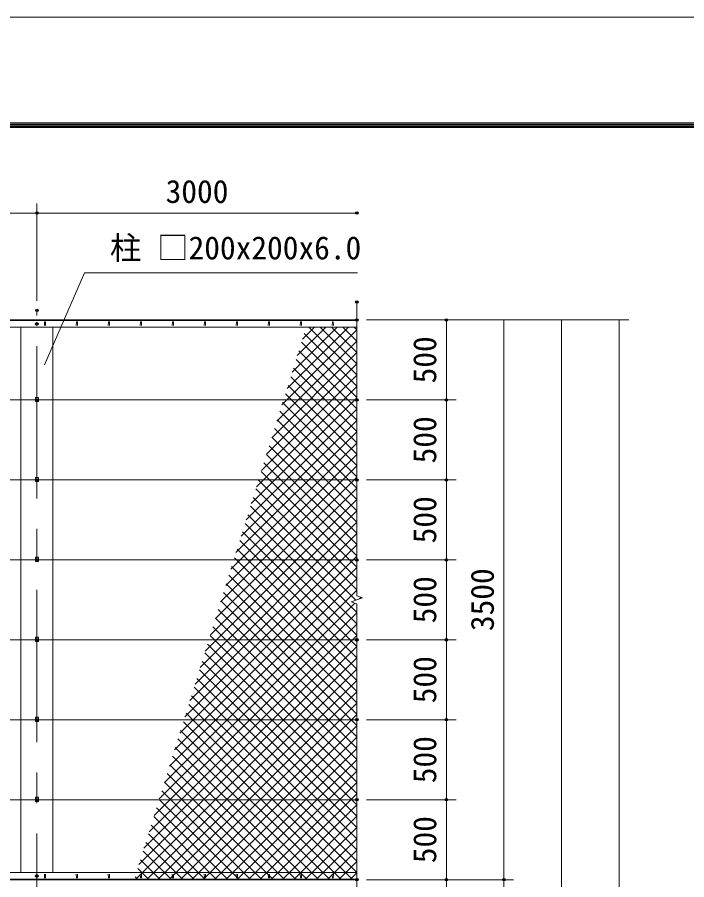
# Model space of a CAD drawing. Units: millimetres at full size; some dimension numbers follow another scale. Extents: x -12600 to 12600, y -8910 to 8910.
# Drawn here: x -6520 to -2335, y 3517 to 8910 of the extents above; entities that cross this region are included whole.
import ezdxf
from ezdxf.enums import TextEntityAlignment as Align

# ---------------------------------------------------------------- set-up
doc = ezdxf.new("R2010")
doc.units = ezdxf.units.MM
doc.header["$LTSCALE"] = 30
doc.header["$PDMODE"] = 32
doc.header["$PDSIZE"] = 15
doc.linetypes.add('USER1', pattern=[50.8, 31.75, -6.35, 6.35, -6.35])
for name, color, linetype, lineweight in [('0-0_D-STR-TXT', 7, 'Continuous', 13), ('0-1_D-STR-DIM', 7, 'Continuous', 13), ('0-2_D-BMK', 2, 'USER1', 13), ('0-3_D-STR3', 3, 'Continuous', 13), ('0-4_D-STR1', 1, 'Continuous', 18), ('0-7_D-STR2', 7, 'Continuous', 13), ('0-C_D-TTL', 7, 'Continuous', 18)]:
    doc.layers.add(name, color=color, linetype=linetype, lineweight=lineweight)
doc.layers.add('0-6_Defpoints', color=253, linetype='Continuous')
doc.styles.add('ＭＳ ゴシック', font='')
doc.styles.get('ＭＳ ゴシック').set_extended_font_data('MS Gothic')

msp = doc.modelspace()

# ---------------------------------------------------------------- linework, layer by layer
at = {"layer": '0-0_D-STR-TXT'}
msp.add_lwpolyline([(-4393.15, 7312.02), (-6099.98, 7312.02), (-6349.99, 6737.44)], dxfattribs=at)
at = {"layer": '0-1_D-STR-DIM'}
for p, q in [((-6397.14, 7137.35), (-6397.14, 7745.29)), ((-6397.14, 7137.35), (-6397.14, 7745.29)), ((-9397.14, 7685.29), (-6397.14, 7685.29)), ((-6397.14, 7685.29), (-4397.14, 7685.29)), ((-4397.14, 5293), (-4397.14, 7129.75)), ((-4337.14, 7017.35), (-3417.14, 7017.35)), ((-4337.14, 7017.35), (-3057.14, 7017.35)), ((-4337.14, 7017.35), (-2697.14, 7017.35)), ((-4337.14, 7017.35), (-3777.14, 7017.35)), ((-3837.14, 6517.35), (-3837.14, 7017.35)), ((-3477.14, 7017.35), (-3477.14, 3517.35)), ((-3117.14, 7017.35), (-3117.14, -2012.65)), ((-2757.14, 7017.35), (-2757.14, -2982.65)), ((-4337.14, 6517.35), (-3777.14, 6517.35)), ((-4337.14, 6517.35), (-3777.14, 6517.35)), ((-3837.14, 6017.35), (-3837.14, 6517.35)), ((-4337.14, 6017.35), (-3777.14, 6017.35)), ((-4337.14, 6017.35), (-3777.14, 6017.35)), ((-3837.14, 5517.35), (-3837.14, 6017.35)), ((-4337.14, 5517.35), (-3777.14, 5517.35)), ((-4337.14, 5517.35), (-3777.14, 5517.35)), ((-3837.14, 5017.35), (-3837.14, 5517.35)), ((-4361.91, 5280.17), (-4397.14, 5293)), ((-4432.38, 5254.52), (-4361.91, 5280.17)), ((-4397.14, 5241.69), (-4432.38, 5254.52)), ((-4397.14, 1793), (-4397.14, 5241.69)), ((-4337.14, 5017.35), (-3777.14, 5017.35)), ((-4337.14, 5017.35), (-3777.14, 5017.35)), ((-3837.14, 4517.35), (-3837.14, 5017.35)), ((-4337.14, 4517.35), (-3777.14, 4517.35)), ((-4337.14, 4517.35), (-3777.14, 4517.35)), ((-3837.14, 4017.35), (-3837.14, 4517.35)), ((-4337.14, 4017.35), (-3777.14, 4017.35)), ((-4337.14, 4017.35), (-3777.14, 4017.35)), ((-3837.14, 3517.35), (-3837.14, 4017.35)), ((-4337.14, 3517.35), (-3777.14, 3517.35)), ((-4337.14, 3517.35), (-3417.14, 3517.35)), ((-4337.14, 3517.35), (-3777.14, 3517.35)), ((-4337.14, 3517.35), (-3417.14, 3517.35)), ((-3837.14, 3017.35), (-3837.14, 3517.35)), ((-3477.14, 3517.35), (-3477.14, 17.35))]:
    msp.add_line(p, q, dxfattribs=at)
at = {"layer": '0-2_D-BMK'}
for p, q in [((-6397.14, -3242.65), (-6397.14, 7077.35)), ((-6384.39, 6992.35), (-6409.89, 6992.35)), ((-6407.14, 6517.35), (-6387.14, 6517.35)), ((-6407.14, 6017.35), (-6387.14, 6017.35)), ((-6407.14, 5517.35), (-6387.14, 5517.35)), ((-6407.14, 5017.35), (-6387.14, 5017.35)), ((-6407.14, 4517.35), (-6387.14, 4517.35)), ((-6407.14, 4017.35), (-6387.14, 4017.35)), ((-6384.39, 3540.35), (-6409.89, 3540.35))]:
    msp.add_line(p, q, dxfattribs=at)
at = {"layer": '0-3_D-STR3'}
for p, q in [((-6397.14, 6982.53), (-6405.64, 6987.44)), ((-6388.64, 6987.44), (-6397.14, 6982.53)), ((-6387.64, 6533.35), (-6406.64, 6533.35)), ((-6406.64, 6533.35), (-6406.64, 6507.35)), ((-6387.64, 6533.35), (-6387.64, 6507.35)), ((-9379.94, 6517.35), (-6406.64, 6517.35)), ((-6387.64, 6507.35), (-6406.64, 6507.35)), ((-6403.64, 6521.1), (-6397.14, 6524.85)), ((-6403.64, 6513.59), (-6403.64, 6521.1)), ((-6397.14, 6509.84), (-6403.64, 6513.59)), ((-6397.14, 6524.85), (-6390.64, 6521.1)), ((-6390.64, 6513.59), (-6397.14, 6509.84)), ((-6390.64, 6521.1), (-6390.64, 6513.59)), ((-6387.64, 6517.35), (-4397.14, 6517.35)), ((-9379.94, 6017.35), (-6406.64, 6017.35)), ((-6387.64, 6033.35), (-6406.64, 6033.35)), ((-6406.64, 6033.35), (-6406.64, 6007.35)), ((-6387.64, 6007.35), (-6406.64, 6007.35)), ((-6403.64, 6021.1), (-6397.14, 6024.85)), ((-6403.64, 6013.59), (-6403.64, 6021.1)), ((-6397.14, 6009.84), (-6403.64, 6013.59)), ((-6397.14, 6024.85), (-6390.64, 6021.1)), ((-6390.64, 6013.59), (-6397.14, 6009.84)), ((-6390.64, 6021.1), (-6390.64, 6013.59)), ((-6387.64, 6033.35), (-6387.64, 6007.35)), ((-6387.64, 6017.35), (-4397.14, 6017.35)), ((-9379.94, 5517.35), (-6406.64, 5517.35)), ((-6387.64, 5533.35), (-6406.64, 5533.35)), ((-6406.64, 5533.35), (-6406.64, 5507.35)), ((-6387.64, 5507.35), (-6406.64, 5507.35)), ((-6403.64, 5521.1), (-6397.14, 5524.85)), ((-6403.64, 5513.59), (-6403.64, 5521.1)), ((-6397.14, 5509.84), (-6403.64, 5513.59)), ((-6397.14, 5524.85), (-6390.64, 5521.1)), ((-6390.64, 5513.59), (-6397.14, 5509.84)), ((-6390.64, 5521.1), (-6390.64, 5513.59)), ((-6387.64, 5533.35), (-6387.64, 5507.35)), ((-6387.64, 5517.35), (-4397.14, 5517.35)), ((-9379.94, 5017.35), (-6406.64, 5017.35)), ((-6387.64, 5033.35), (-6406.64, 5033.35)), ((-6406.64, 5033.35), (-6406.64, 5007.35)), ((-6403.64, 5021.1), (-6397.14, 5024.85)), ((-6403.64, 5013.59), (-6403.64, 5021.1)), ((-6397.14, 5024.85), (-6390.64, 5021.1)), ((-6390.64, 5021.1), (-6390.64, 5013.59)), ((-6387.64, 5033.35), (-6387.64, 5007.35)), ((-6387.64, 5017.35), (-4397.14, 5017.35)), ((-6387.64, 5007.35), (-6406.64, 5007.35)), ((-6397.14, 5009.84), (-6403.64, 5013.59)), ((-6390.64, 5013.59), (-6397.14, 5009.84)), ((-6387.64, 4533.35), (-6406.64, 4533.35)), ((-6406.64, 4533.35), (-6406.64, 4507.35)), ((-6387.64, 4533.35), (-6387.64, 4507.35)), ((-9379.94, 4517.35), (-6406.64, 4517.35)), ((-6387.64, 4507.35), (-6406.64, 4507.35)), ((-6403.64, 4521.1), (-6397.14, 4524.85)), ((-6403.64, 4513.59), (-6403.64, 4521.1)), ((-6397.14, 4509.84), (-6403.64, 4513.59)), ((-6397.14, 4524.85), (-6390.64, 4521.1)), ((-6390.64, 4513.59), (-6397.14, 4509.84)), ((-6390.64, 4521.1), (-6390.64, 4513.59)), ((-6387.64, 4517.35), (-4397.14, 4517.35)), ((-9379.94, 4017.35), (-6406.64, 4017.35)), ((-6387.64, 4033.35), (-6406.64, 4033.35)), ((-6406.64, 4033.35), (-6406.64, 4007.35)), ((-6387.64, 4007.35), (-6406.64, 4007.35)), ((-6403.64, 4021.1), (-6397.14, 4024.85)), ((-6403.64, 4013.59), (-6403.64, 4021.1)), ((-6397.14, 4009.84), (-6403.64, 4013.59)), ((-6397.14, 4024.85), (-6390.64, 4021.1)), ((-6390.64, 4013.59), (-6397.14, 4009.84)), ((-6390.64, 4021.1), (-6390.64, 4013.59)), ((-6387.64, 4033.35), (-6387.64, 4007.35)), ((-6387.64, 4017.35), (-4397.14, 4017.35)), ((-6405.64, 3545.25), (-6397.14, 3550.16)), ((-6405.64, 3535.44), (-6405.64, 3545.25)), ((-6397.14, 3530.53), (-6405.64, 3535.44)), ((-6397.14, 3550.16), (-6388.64, 3545.25)), ((-6388.64, 3535.44), (-6397.14, 3530.53)), ((-6388.64, 3545.25), (-6388.64, 3535.44))]:
    msp.add_line(p, q, dxfattribs=at)
for points in [[(-6405.64, 6987.44), (-6405.64, 6997.25), (-6397.14, 7002.16)], [(-6397.14, 7002.16), (-6388.64, 6997.25), (-6388.64, 6987.44)]]:
    msp.add_lwpolyline(points, dxfattribs=at)
for centre, radius in [((-6397.14, 6992.35), 8.25), ((-6397.14, 6517.35), 6.25), ((-6397.14, 6017.35), 6.25), ((-6397.14, 5517.35), 6.25), ((-6397.14, 5017.35), 6.25), ((-6397.14, 4517.35), 6.25), ((-6397.14, 4017.35), 6.25), ((-6397.14, 3540.35), 8.25)]:
    msp.add_circle(centre, radius, dxfattribs=at)
at = {"layer": '0-4_D-STR1'}
for p, q in [((-9497.14, 7013.35), (-4397.14, 7013.35)), ((-9472.14, 7017.35), (-4397.14, 7017.35)), ((-6297.14, 7017.35), (-6497.14, 7017.35)), ((-6334.64, 7017.35), (-6459.64, 7017.35)), ((-9497.14, 6972.35), (-4397.14, 6972.35)), ((-6497.14, 6972.35), (-6497.14, 3562.35)), ((-6350.14, 7004.22), (-6350.89, 6982.72)), ((-6344.14, 7004.22), (-6343.39, 6982.72)), ((-6297.14, 3562.35), (-6297.14, 6972.35)), ((-6150.14, 7004.22), (-6150.89, 6982.72)), ((-6144.14, 7004.22), (-6143.39, 6982.72)), ((-5950.14, 7004.22), (-5950.89, 6982.72)), ((-5944.14, 7004.22), (-5943.39, 6982.72)), ((-5750.14, 7004.22), (-5750.89, 6982.72)), ((-5744.14, 7004.22), (-5743.39, 6982.72)), ((-5550.14, 7004.22), (-5550.89, 6982.72)), ((-5544.14, 7004.22), (-5543.39, 6982.72)), ((-5350.14, 7004.22), (-5350.89, 6982.72)), ((-5344.14, 7004.22), (-5343.39, 6982.72)), ((-5150.14, 7004.22), (-5150.89, 6982.72)), ((-5144.14, 7004.22), (-5143.39, 6982.72)), ((-4950.14, 7004.22), (-4950.89, 6982.72)), ((-4944.14, 7004.22), (-4943.39, 6982.72)), ((-4750.14, 7004.22), (-4750.89, 6982.72)), ((-4744.14, 7004.22), (-4743.39, 6982.72)), ((-4550.14, 7004.22), (-4550.89, 6982.72)), ((-4544.14, 7004.22), (-4543.39, 6982.72)), ((-9497.14, 3562.35), (-4397.14, 3562.35)), ((-9497.14, 3521.35), (-4397.14, 3521.35)), ((-9497.14, 3517.35), (-4397.14, 3517.35)), ((-6350.14, 3530.47), (-6350.89, 3551.97)), ((-6344.14, 3530.47), (-6343.39, 3551.97)), ((-6150.14, 3530.47), (-6150.89, 3551.97)), ((-6144.14, 3530.47), (-6143.39, 3551.97)), ((-5950.14, 3530.47), (-5950.89, 3551.97)), ((-5944.14, 3530.47), (-5943.39, 3551.97)), ((-5750.14, 3530.47), (-5750.89, 3551.97)), ((-5744.14, 3530.47), (-5743.39, 3551.97)), ((-5550.14, 3530.47), (-5550.89, 3551.97)), ((-5544.14, 3530.47), (-5543.39, 3551.97)), ((-5350.14, 3530.47), (-5350.89, 3551.97)), ((-5344.14, 3530.47), (-5343.39, 3551.97)), ((-5150.14, 3530.47), (-5150.89, 3551.97)), ((-5144.14, 3530.47), (-5143.39, 3551.97)), ((-4950.14, 3530.47), (-4950.89, 3551.97)), ((-4944.14, 3530.47), (-4943.39, 3551.97)), ((-4750.14, 3530.47), (-4750.89, 3551.97)), ((-4744.14, 3530.47), (-4743.39, 3551.97)), ((-4550.14, 3530.47), (-4550.89, 3551.97)), ((-4544.14, 3530.47), (-4543.39, 3551.97))]:
    msp.add_line(p, q, dxfattribs=at)
for centre, start, end in [((-6347.14, 7002.97), 22.61986, 157.38014), ((-6147.14, 7002.97), 22.61986, 157.38014), ((-5947.14, 7002.97), 22.61986, 157.38014), ((-5747.14, 7002.97), 22.61986, 157.38014), ((-5547.14, 7002.97), 22.61986, 157.38014), ((-5347.14, 7002.97), 22.61986, 157.38014), ((-5147.14, 7002.97), 22.61986, 157.38014), ((-4947.14, 7002.97), 22.61986, 157.38014), ((-4747.14, 7002.97), 22.61986, 157.38014), ((-4547.14, 7002.97), 22.61986, 157.38014), ((-6347.14, 3531.72), 202.61986, 337.38014), ((-6147.14, 3531.72), 202.61986, 337.38014), ((-5947.14, 3531.72), 202.61986, 337.38014), ((-5747.14, 3531.72), 202.61986, 337.38014), ((-5547.14, 3531.72), 202.61986, 337.38014), ((-5347.14, 3531.72), 202.61986, 337.38014), ((-5147.14, 3531.72), 202.61986, 337.38014), ((-4947.14, 3531.72), 202.61986, 337.38014), ((-4747.14, 3531.72), 202.61986, 337.38014), ((-4547.14, 3531.72), 202.61986, 337.38014)]:
    msp.add_arc(centre, 3.25, start, end, dxfattribs=at)
at = {"layer": '0-6_Defpoints'}
for p in [(-6397.14, 7685.29), (-4397.14, 7685.29), (-4397.14, 7129.75), (-6397.14, 7077.35), (-4397.14, 7017.35), (-4397.14, 7017.35), (-3837.14, 7017.35), (-4397.14, 6517.35), (-3837.14, 6517.35), (-4397.14, 6017.35), (-3837.14, 6017.35), (-4397.14, 5517.35), (-3837.14, 5517.35), (-4397.14, 5017.35), (-3837.14, 5017.35), (-4397.14, 4517.35), (-3837.14, 4517.35), (-4397.14, 4017.35), (-3837.14, 4017.35), (-4397.14, 3517.35), (-3837.14, 3517.35), (-3477.14, 3517.35)]:
    msp.add_point(p, dxfattribs=at)
at = {"layer": '0-7_D-STR2'}
for p, q in [((-4833.39, 6589.02), (-4450.06, 6972.35)), ((-4801.43, 6691.68), (-4520.77, 6972.35)), ((-4769.48, 6794.35), (-4591.48, 6972.35)), ((-4737.53, 6897.01), (-4662.19, 6972.35)), ((-4397.14, 6673.24), (-4696.25, 6972.35)), ((-4397.14, 6743.95), (-4625.54, 6972.35)), ((-4397.14, 6814.66), (-4554.83, 6972.35)), ((-4397.14, 6885.37), (-4484.12, 6972.35)), ((-4397.14, 6956.09), (-4413.41, 6972.35)), ((-4865.34, 6486.36), (-4397.14, 6954.55)), ((-4397.14, 6602.53), (-4726.63, 6932.02)), ((-4897.29, 6383.69), (-4397.14, 6883.84)), ((-4397.14, 6531.82), (-4743.42, 6878.09)), ((-4929.24, 6281.03), (-4397.14, 6813.13)), ((-4397.14, 6461.11), (-4760.2, 6824.17)), ((-4961.2, 6178.37), (-4397.14, 6742.42)), ((-4397.14, 6390.4), (-4776.98, 6770.24)), ((-4397.14, 6319.69), (-4793.77, 6716.31)), ((-4993.15, 6075.7), (-4397.14, 6671.71)), ((-4397.14, 6248.98), (-4810.55, 6662.39)), ((-5025.1, 5973.04), (-4397.14, 6601)), ((-4397.14, 6178.27), (-4827.34, 6608.46)), ((-5057.05, 5870.38), (-4397.14, 6530.29)), ((-4397.14, 6107.56), (-4844.12, 6554.53)), ((-4397.14, 6036.85), (-4860.9, 6500.61)), ((-5089.01, 5767.71), (-4397.14, 6459.58)), ((-4397.14, 5966.14), (-4877.69, 6446.68)), ((-5120.96, 5665.05), (-4397.14, 6388.86)), ((-4397.14, 5895.43), (-4894.47, 6392.75)), ((-5152.91, 5562.39), (-4397.14, 6318.15)), ((-4397.14, 5824.71), (-4911.26, 6338.82)), ((-4397.14, 5754), (-4928.04, 6284.9)), ((-5184.86, 5459.73), (-4397.14, 6247.44)), ((-4397.14, 5683.29), (-4944.82, 6230.97)), ((-5216.82, 5357.06), (-4397.14, 6176.73)), ((-4397.14, 5612.58), (-4961.61, 6177.04)), ((-5248.77, 5254.4), (-4397.14, 6106.02)), ((-4397.14, 5541.87), (-4978.39, 6123.12)), ((-4397.14, 5471.16), (-4995.18, 6069.19)), ((-5280.72, 5151.74), (-4397.14, 6035.31)), ((-4397.14, 5400.45), (-5011.96, 6015.26)), ((-5312.67, 5049.07), (-4397.14, 5964.6)), ((-4397.14, 5329.74), (-5028.74, 5961.34)), ((-5344.63, 4946.41), (-4397.14, 5893.89)), ((-4403.24, 5265.13), (-5045.53, 5907.41)), ((-4397.14, 5188.32), (-5062.31, 5853.48)), ((-5376.58, 4843.75), (-4397.14, 5823.18)), ((-4397.14, 5117.61), (-5079.09, 5799.56)), ((-5408.53, 4741.08), (-4397.14, 5752.47)), ((-4397.14, 5046.9), (-5095.88, 5745.63)), ((-5440.48, 4638.42), (-4397.14, 5681.76)), ((-4397.14, 4976.19), (-5112.66, 5691.7)), ((-5472.44, 4535.76), (-4397.14, 5611.05)), ((-4397.14, 4905.48), (-5129.45, 5637.78)), ((-4397.14, 4834.76), (-5146.23, 5583.85)), ((-5504.39, 4433.09), (-4397.14, 5540.34)), ((-4397.14, 4764.05), (-5163.01, 5529.92)), ((-5536.34, 4330.43), (-4397.14, 5469.63)), ((-4397.14, 4693.34), (-5179.8, 5476)), ((-5568.29, 4227.77), (-4397.14, 5398.92)), ((-4397.14, 4622.63), (-5196.58, 5422.07)), ((-4397.14, 4551.92), (-5213.37, 5368.14)), ((-5600.25, 4125.1), (-4397.14, 5328.2)), ((-4397.14, 4481.21), (-5230.15, 5314.22)), ((-5632.2, 4022.44), (-4408.73, 5245.91)), ((-4397.14, 4410.5), (-5246.93, 5260.29)), ((-4381.65, 5272.98), (-4371.11, 5283.52)), ((-5664.15, 3919.78), (-4397.14, 5186.78)), ((-4397.14, 4339.79), (-5263.72, 5206.36)), ((-4397.14, 4269.08), (-5280.5, 5152.44)), ((-5696.1, 3817.11), (-4397.14, 5116.07)), ((-4397.14, 4198.37), (-5297.29, 5098.51)), ((-5728.06, 3714.45), (-4397.14, 5045.36)), ((-4397.14, 4127.66), (-5314.07, 5044.58)), ((-5760.01, 3611.79), (-4397.14, 4974.65)), ((-4397.14, 4056.95), (-5330.85, 4990.66)), ((-4397.14, 3986.24), (-5347.64, 4936.73)), ((-5779.74, 3521.35), (-4397.14, 4903.94)), ((-4397.14, 3915.53), (-5364.42, 4882.8)), ((-5709.03, 3521.35), (-4397.14, 4833.23)), ((-4397.14, 3844.82), (-5381.21, 4828.88)), ((-5638.32, 3521.35), (-4397.14, 4762.52)), ((-4397.14, 3774.1), (-5397.99, 4774.95)), ((-5567.61, 3521.35), (-4397.14, 4691.81)), ((-4397.14, 3703.39), (-5414.77, 4721.02)), ((-4397.14, 3632.68), (-5431.56, 4667.1)), ((-5496.9, 3521.35), (-4397.14, 4621.1)), ((-4397.14, 3561.97), (-5448.34, 4613.17)), ((-4427.23, 3521.35), (-5465.13, 4559.24)), ((-5426.19, 3521.35), (-4397.14, 4550.39)), ((-4497.94, 3521.35), (-5481.91, 4505.32)), ((-5355.48, 3521.35), (-4397.14, 4479.68)), ((-4568.65, 3521.35), (-5498.69, 4451.39)), ((-4639.36, 3521.35), (-5515.48, 4397.46)), ((-5284.76, 3521.35), (-4397.14, 4408.97)), ((-4710.07, 3521.35), (-5532.26, 4343.54)), ((-5214.05, 3521.35), (-4397.14, 4338.26)), ((-4780.78, 3521.35), (-5549.05, 4289.61)), ((-5143.34, 3521.35), (-4397.14, 4267.54)), ((-4851.49, 3521.35), (-5565.83, 4235.68)), ((-4922.2, 3521.35), (-5582.61, 4181.76)), ((-5072.63, 3521.35), (-4397.14, 4196.83)), ((-4992.91, 3521.35), (-5599.4, 4127.83)), ((-5001.92, 3521.35), (-4397.14, 4126.12)), ((-5063.63, 3521.35), (-5616.18, 4073.9)), ((-4931.21, 3521.35), (-4397.14, 4055.41)), ((-5134.34, 3521.35), (-5632.97, 4019.98)), ((-5205.05, 3521.35), (-5649.75, 3966.05)), ((-4860.5, 3521.35), (-4397.14, 3984.7)), ((-5275.76, 3521.35), (-5666.53, 3912.12)), ((-4789.79, 3521.35), (-4397.14, 3913.99)), ((-5346.47, 3521.35), (-5683.32, 3858.2)), ((-4719.08, 3521.35), (-4397.14, 3843.28)), ((-5417.18, 3521.35), (-5700.1, 3804.27)), ((-5487.89, 3521.35), (-5716.89, 3750.34)), ((-4648.37, 3521.35), (-4397.14, 3772.57)), ((-5558.6, 3521.35), (-5733.67, 3696.42)), ((-4577.66, 3521.35), (-4397.14, 3701.86)), ((-5629.31, 3521.35), (-5750.45, 3642.49)), ((-4506.95, 3521.35), (-4397.14, 3631.15)), ((-5700.02, 3521.35), (-5767.24, 3588.56)), ((-4436.24, 3521.35), (-4397.14, 3560.44)), ((-5770.73, 3521.35), (-5784.02, 3534.64))]:
    msp.add_line(p, q, dxfattribs=at)
at = {"layer": '0-C_D-TTL', "color": 2}
msp.add_lwpolyline([(-12600, 8910), (12600, 8910), (12600, -8910), (-12600, -8910)], close=True, dxfattribs=at)
at = {"layer": '0-C_D-TTL'}
for points in [[(-11790, 8250), (11790, 8250), (11790, -8250), (-11790, -8250)], [(-11782.5, 8242.5), (11782.5, 8242.5), (11782.5, -8242.5), (-11782.5, -8242.5)], [(-11775, 8235), (11775, 8235), (11775, -8235), (-11775, -8235)], [(-11767.5, 8227.5), (11767.5, 8227.5), (11767.5, -8227.5), (-11767.5, -8227.5)], [(-11760, 8220), (11760, 8220), (11760, -8220), (-11760, -8220)]]:
    msp.add_lwpolyline(points, close=True, dxfattribs=at)

# ---------------------------------------------------------------- texts
at = {"layer": '0-0_D-STR-TXT', "style": 'ＭＳ ゴシック'}
msp.add_text('柱 □200x200x6.0', height=144.3, dxfattribs=at).set_placement((-5941.12, 7352.82), align=Align.BOTTOM_LEFT)
at = {"layer": '0-1_D-STR-DIM', "style": 'ＭＳ ゴシック'}
msp.add_text('3000', height=144.3, dxfattribs=at).set_placement((-5592.58, 7705.54), align=Align.BOTTOM_LEFT)
for s, p in [('500', (-3857.39, 6620.68)), ('500', (-3857.39, 6120.68)), ('500', (-3857.39, 5620.68)), ('3500', (-3497.39, 5071.92)), ('500', (-3857.39, 5120.68)), ('500', (-3857.39, 4620.68)), ('500', (-3857.39, 4120.68)), ('500', (-3857.39, 3620.68))]:
    msp.add_text(s, height=144.3, rotation=90, dxfattribs=at).set_placement(p, align=Align.BOTTOM_LEFT)

doc.saveas('drawing.dxf')
